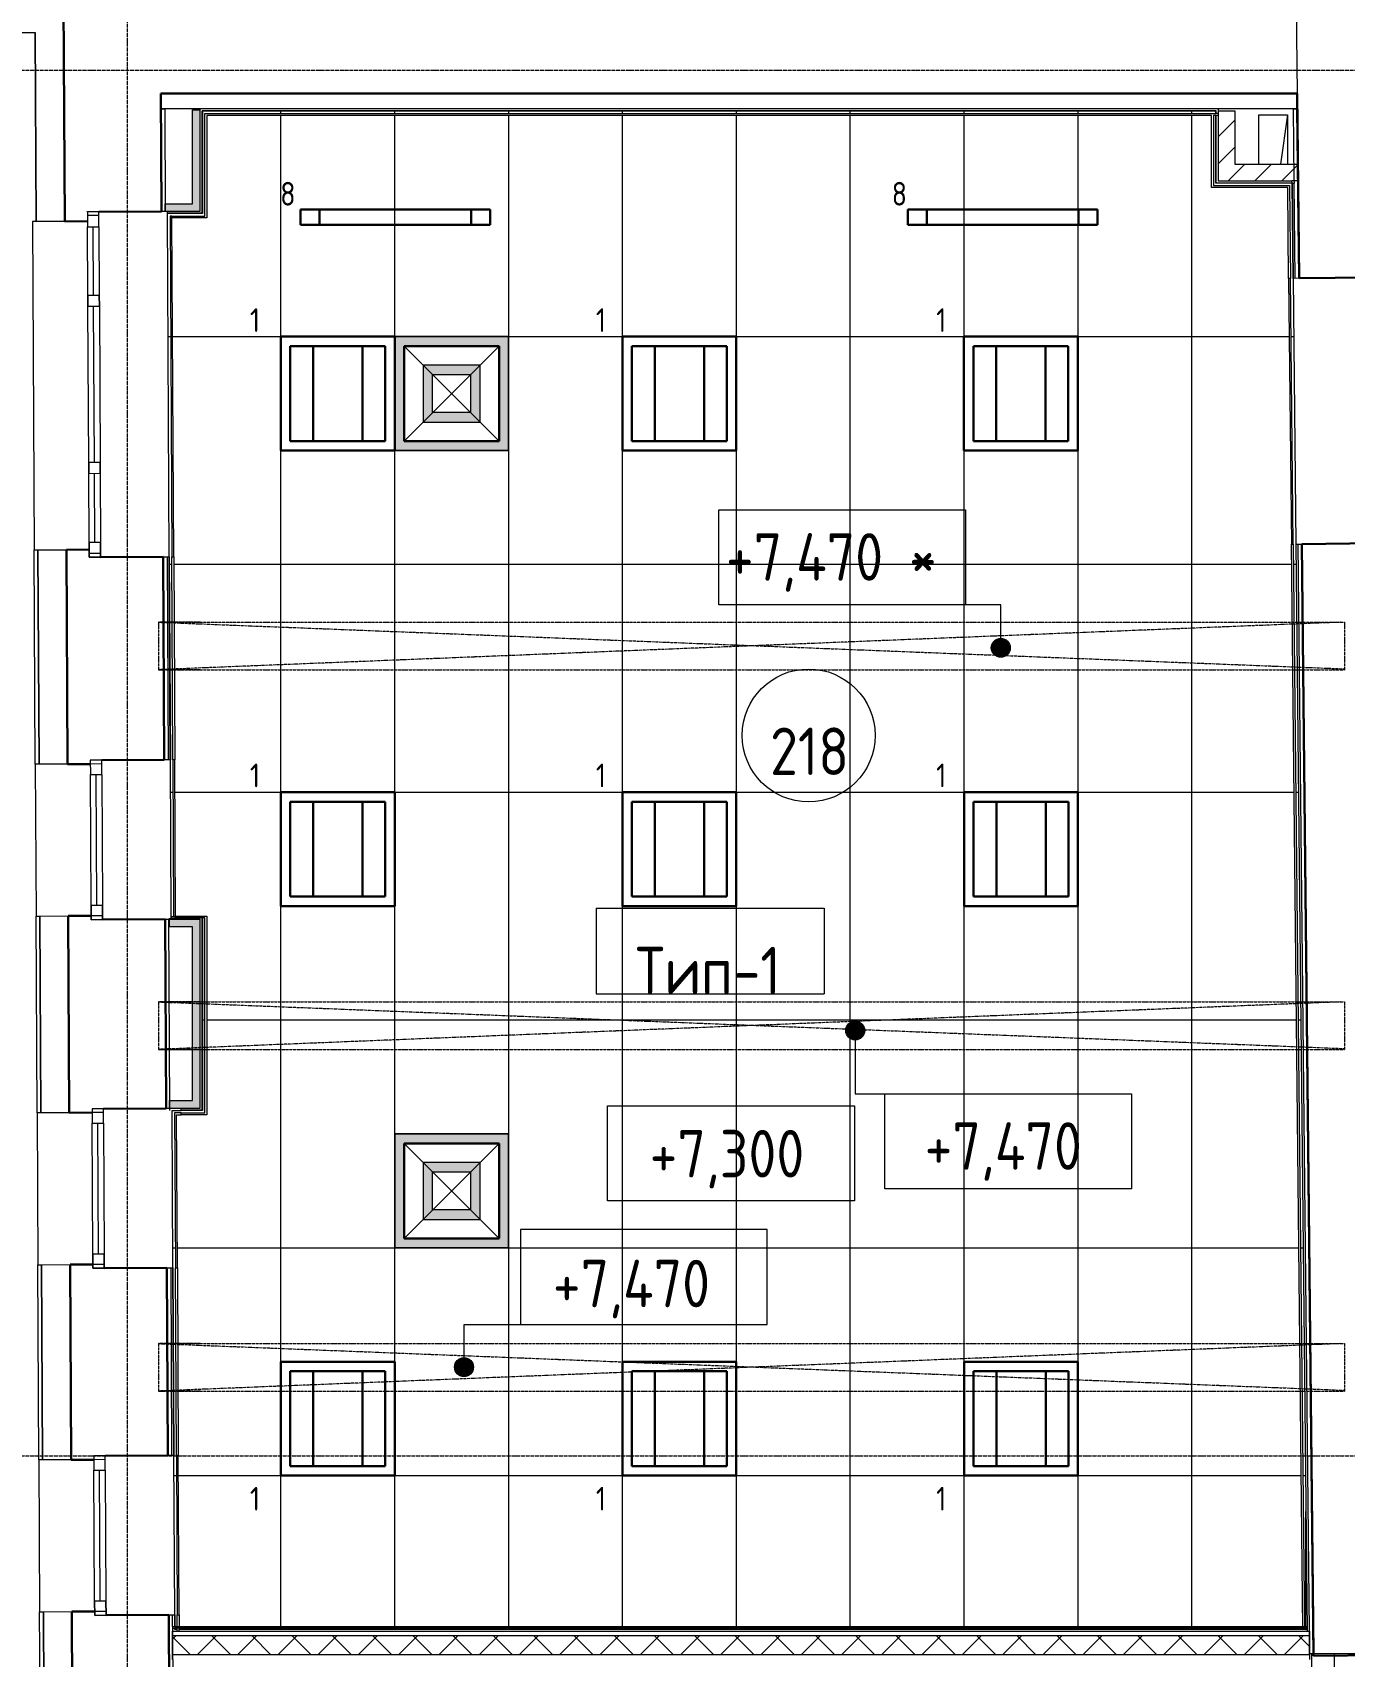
# Model space of a CAD drawing. Header units: millimetres. Extents: x -10474 to 67905, y -3824 to 44223.
# Drawn here: x -7002 to -89, y 11888 to 20443 of the extents above; entities that cross this region are included whole.
import ezdxf

# ---------------------------------------------------------------- set-up
doc = ezdxf.new("R2010")
doc.units = ezdxf.units.MM
for name, pattern in [('ADSK_Линия сетки', [25, 20, -2.5, 0, -2.5]), ('ADSK_Штрих_ш3 п1_5', [4.5, 3, -1.5]), ('ADSK_Штрихпунктирная 2 точки_ш15 п1_5 п1_5 п1_5', [19.5, 15, -1.5, 0, -1.5, 0, -1.5])]:
    doc.linetypes.add(name, pattern=pattern)
for name, color, linetype, lineweight in [('_ Окна', 7, 'Continuous', 9), ('Аннотация', 7, 'Continuous', 20), ('Каркас', 7, 'Continuous', 18), ('Марки', 7, 'Continuous', 20), ('Марки помещений', 7, 'Continuous', 20), ('Обобщенные модели', 7, 'Continuous', 18), ('Окна', 7, 'Continuous', 9), ('Оси', 7, 'Continuous', 9), ('Отметки', 7, 'Continuous', 9), ('Потолки', 7, 'Continuous', 9), ('Потолки штриховка', 7, 'Continuous', 9), ('Стены внутренние', 7, 'Continuous', 18), ('Стены наружные', 7, 'Continuous', 18), ('Стены несущие', 7, 'Continuous', 30), ('Стены отделка', 7, 'Continuous', 30), ('Стены перегородки', 7, 'Continuous', 30), ('Стены штриховка', 7, 'Continuous', 9), ('Узлы', 7, 'Continuous', 18)]:
    doc.layers.add(name, color=color, linetype=linetype, lineweight=lineweight)
doc.layers.add('Линии', color=7, linetype='Continuous', lineweight=9, true_color=0x00a600)
doc.styles.add('GOST Common_1', font='GOST_Common.ttf', dxfattribs={"width": 0.9, "height": 250})
doc.styles.add('GOST Common_2', font='GOST_Common.ttf', dxfattribs={"width": 0.9, "height": 250})
doc.styles.add('GOST Common_4', font='GOST_Common.ttf', dxfattribs={"width": 0.9, "height": 125})
doc.styles.add('GOST Common_B', font='', dxfattribs={"width": 0.9, "height": 250})
doc.styles.get('GOST Common_B').set_extended_font_data('GOST Common', bold=True)
pattern_1 = [(45, (0, 0), (-70.7107, 70.7107), [])]

# ---------------------------------------------------------------- blocks, each defined once
blk = doc.blocks.new('GM_Отверстие прямоугольное _в плите_ - Отверстие-1433026-План потолков 2-го этажа')
at = {"layer": 'Обобщенные модели'}
for p, q in [((-75, -150), (-75, 110.4)), ((-75, -150), (-37.8, 110.4)), ((75, 110.4), (75, -150)), ((75, -150), (-75, -150))]:
    blk.add_line(p, q, dxfattribs=at)
blk = doc.blocks.new('окна_rehau_однопольное_фрамуга_сверху - 800х2240 _нов_-V10-План потолков 2-го этажа')
at = {"layer": '_ Окна', "lineweight": 18}
for p, q in [((-420, 75), (-420, 135)), ((-420, 135), (-344, 135)), ((-344, 135), (-344, 75)), ((344, 135), (344, 75)), ((420, 135), (344, 135)), ((420, 75), (420, 135)), ((-344, 75), (-420, 75)), ((344, 75), (420, 75))]:
    blk.add_line(p, q, dxfattribs=at)
at = {"layer": '_ Окна'}
for p, q in [((-400, 75), (-400, 135)), ((-344, 105), (344, 105)), ((400, 75), (400, 135))]:
    blk.add_line(p, q, dxfattribs=at)
at = {"layer": 'Окна'}
for p, q in [((-420, 135), (-420, 75)), ((-344, 135), (-420, 135)), ((-344, 135), (344, 135)), ((420, 135), (344, 135)), ((420, 75), (420, 135)), ((-420, 75), (-344, 75)), ((344, 75), (-344, 75)), ((344, 75), (420, 75))]:
    blk.add_line(p, q, dxfattribs=at)
blk = doc.blocks.new('окно трехпол с фрамугой - 1800 и 1820х2300_h___нов_ ок15-2116722-План потолков 2-го этажа')
at = {"layer": '_ Окна', "lineweight": 18}
for p, q in [((-910, 75), (-910, 135)), ((-910, 135), (-830, 135)), ((-830, 135), (-830, 75)), ((-470, 75), (-470, 135)), ((-470, 135), (-410, 135)), ((-410, 135), (-410, 75)), ((410, 75), (410, 135)), ((410, 135), (470, 135)), ((470, 135), (470, 75)), ((830, 135), (830, 75)), ((910, 135), (830, 135)), ((910, 75), (910, 135)), ((-830, 75), (-910, 75)), ((-410, 75), (-470, 75)), ((470, 75), (410, 75)), ((830, 75), (910, 75))]:
    blk.add_line(p, q, dxfattribs=at)
at = {"layer": '_ Окна'}
for p, q in [((-890, 75), (-890, 135)), ((-830, 105), (-470, 105)), ((-410, 105), (410, 105)), ((470, 105), (830, 105)), ((890, 75), (890, 135))]:
    blk.add_line(p, q, dxfattribs=at)
at = {"layer": 'Окна'}
for p, q in [((-910, 135), (-910, 75)), ((-830, 135), (-910, 135)), ((-830, 135), (-470, 135)), ((-410, 135), (-470, 135)), ((-410, 135), (410, 135)), ((470, 135), (410, 135)), ((470, 135), (830, 135)), ((910, 135), (830, 135)), ((910, 75), (910, 135)), ((-910, 75), (-830, 75)), ((-470, 75), (-830, 75)), ((-470, 75), (-410, 75)), ((410, 75), (-410, 75)), ((410, 75), (470, 75)), ((830, 75), (470, 75)), ((830, 75), (910, 75))]:
    blk.add_line(p, q, dxfattribs=at)
blk = doc.blocks.new('ADSK_Марка_Помещение_ОдноЗначение - Номер-159740-План потолков 2-го этажа')
at = {"layer": 'Марки помещений'}
blk.add_circle((0, 0), 3.5, dxfattribs=at)
blk = doc.blocks.new('Высотные отметки - Рамка-12095-План потолков 2-го этажа')
at = {"layer": 'Аннотация'}
for p, q in [((-6.5, 0), (-6.5, 5)), ((-6.5, 5), (6.5, 5)), ((6.5, 5), (6.5, 0)), ((6.5, 0), (-6.5, 0))]:
    blk.add_line(p, q, dxfattribs=at)
blk = doc.blocks.new('ADSK_Марка_Потолок - ADSK_Марка и Смещение от уровня-155896-План потолков 2-го этажа')
at = {"layer": 'Марки'}
for p, q in [((-6, 4.5), (-6, 0)), ((-6, 4.5), (6, 4.5)), ((6, 4.5), (6, 0)), ((-6, 0), (6, 0))]:
    blk.add_line(p, q, dxfattribs=at)

msp = doc.modelspace()

# ---------------------------------------------------------------- hatches: boundary and pattern name
at = {"layer": 'Отметки'}
h = msp.add_hatch(color=256, dxfattribs=at)
edge = h.paths.add_edge_path()
edge.add_arc((-1900.348, 17202.26), 50, 0, 360)
h = msp.add_hatch(color=256, dxfattribs=at)
edge = h.paths.add_edge_path()
edge.add_arc((-2667.159, 15185.923), 50, 0, 360)
h = msp.add_hatch(color=256, dxfattribs=at)
edge = h.paths.add_edge_path()
edge.add_arc((-4728.207, 13412.731), 50, 0, 360)
at = {"layer": 'Потолки штриховка', "lineweight": 18}
h = msp.add_hatch(dxfattribs=at)
h.set_pattern_fill('FP_16', color=256, style=0, pattern_type=2)
h.set_pattern_definition([(270, (-3293.54, 15241.34), (-600, -4e-14), []), (180, (-3293.5, 15241.3), (1e-13, 1200), [])])
h.paths.add_polyline_path([(-6253.852, 12032.228), (-6252.239, 12034.228), (-6253.863, 12034.228)])
h.paths.add_polyline_path([(-3944.714, 12034.228), (-309.526, 12034.228), (-309.557, 12037.228), (-6228.878, 12037.228), (-6228.852, 12034.23), (-4464.712, 12034.228)])
h.paths.add_polyline_path([(-6238.862, 12034.228), (-6239.239, 12037.228), (-6251.878, 12037.228), (-6251.863, 12034.228), (-6239.239, 12034.228)])
h.paths.add_polyline_path([(-299.525, 12034.228), (-286.525, 12034.228), (-286.711, 12037.228), (-299.556, 12037.228)])
h.paths.add_polyline_path([(-313.845, 12047.228), (-309.661, 12047.228), (-388.576, 19626.762), (-789.616, 19626.762), (-789.616, 20006.342), (-6083.134, 20006.342), (-6083.134, 19466.377), (-6267.005, 19466.377), (-6248.08, 15788.879), (-6083.134, 15788.879), (-6083.134, 14741.859), (-6242.758, 14741.859), (-6228.852, 12047.228), (-325.841, 12047.228)])
h.paths.add_polyline_path([(-290.82, 12047.228), (-286.66, 12047.228), (-365.836, 19649.762), (-766.616, 19649.762), (-766.616, 20006.342), (-779.616, 20006.342), (-779.616, 19636.762), (-378.576, 19636.762), (-299.525, 12047.228)])
h.paths.add_polyline_path([(-6238.929, 12047.228), (-6252.758, 14751.859), (-6093.134, 14751.859), (-6093.134, 15778.879), (-6106.134, 15778.879), (-6106.134, 14766.859), (-6108.134, 14766.859), (-6108.134, 14764.859), (-6265.877, 14764.859), (-6251.878, 12047.228), (-6239.239, 12047.228)])
h.paths.add_polyline_path([(-6283.046, 15772.005), (-6118.185, 15773.879), (-6283.05, 15772.851), (-6283.047, 15772.256)])
h.paths.add_polyline_path([(-6106.134, 20029.342), (-6108.134, 20031.342), (-6108.134, 20029.342)])
h.paths.add_polyline_path([(-6262.357, 15785.879), (-6258.116, 15785.879), (-6277.056, 19476.377), (-6093.134, 19476.377), (-6093.134, 20016.342), (-766.616, 20016.342), (-766.616, 20029.342), (-6106.134, 20029.342), (-6106.134, 19491.377), (-6108.134, 19491.377), (-6108.134, 19489.377), (-6290.123, 19489.377), (-6271.055, 15785.879)])
h.paths.add_polyline_path([(-766.616, 20029.342), (-764.616, 20031.342), (-766.616, 20031.342), (-766.616, 20030.063)])
at = {"layer": 'Стены внутренние'}
for points in [[(-6118.134, 19541.377), (-6118.134, 20035.342), (-6158.134, 20035.342), (-6158.134, 19541.377)], [(-6303.16, 19501.377), (-6118.134, 19502.07), (-6118.134, 19541.377), (-6302.39, 19541.377), (-6303.16, 19502.023)], [(-6277.942, 15732.256), (-6118.134, 15732.256), (-6118.134, 15772.256), (-6279.101, 15771.902), (-6279.101, 15732.256)], [(-6118.134, 14776.859), (-6118.134, 15732.256), (-6158.134, 15732.256), (-6158.134, 14776.859)], [(-6158.134, 14776.859), (-6158.134, 14816.859), (-6278.144, 14816.859), (-6277.932, 14776.859), (-6263.801, 14776.859)]]:
    msp.add_hatch(color=256, dxfattribs=at).paths.add_polyline_path(points)
at = {"layer": 'Стены внутренние', "lineweight": 9, "true_color": 0x005b00}
h = msp.add_hatch(dxfattribs=at)
h.set_pattern_fill('FP_5', color=98, style=0, pattern_type=2)
h.set_pattern_definition(pattern_1)
h.paths.add_polyline_path([(-666.616, 19749.762), (-666.616, 20030.063), (-754.616, 20030.063), (-754.616, 19749.762), (-692.41, 19749.762)])
h = msp.add_hatch(dxfattribs=at)
h.set_pattern_fill('FP_5', color=98, style=0, pattern_type=2)
h.set_pattern_definition(pattern_1)
h.paths.add_polyline_path([(-336.63, 19661.762), (-337.781, 19749.762), (-754.616, 19749.762), (-754.616, 19661.762), (-337.781, 19661.762)])
at = {"layer": 'Стены внутренние', "lineweight": 9}
h = msp.add_hatch(dxfattribs=at)
h.set_pattern_fill('FP_4', color=256, style=0, pattern_type=2)
h.set_pattern_definition([(45, (0, 0), (-106.066, 106.066), []), (135, (0, 0), (-106.066, -106.066), [])])
h.paths.add_polyline_path([(-6263.801, 11897.228), (-274.4, 11897.228), (-274.4, 11997.228), (-6263.801, 11997.228), (-6263.801, 11918.017)])
at = {"layer": 'Узлы', "true_color": 0x939393}
h = msp.add_hatch(color=252, dxfattribs=at)
h.paths.add_polyline_path([(-5093.54, 18241.342), (-4493.54, 18241.342), (-4493.54, 18841.342), (-5093.54, 18841.342), (-5093.54, 18291.342)])
h.paths.add_polyline_path([(-5043.54, 18291.342), (-5043.54, 18791.342), (-4543.54, 18791.342), (-4543.54, 18291.342)])
h.paths.add_polyline_path([(-4943.54, 18391.342), (-4643.54, 18391.342), (-4643.54, 18691.342), (-4943.54, 18691.342), (-4943.54, 18441.342)])
h.paths.add_polyline_path([(-4893.54, 18441.342), (-4893.54, 18641.342), (-4693.54, 18641.342), (-4693.54, 18441.342)])
h = msp.add_hatch(color=252, dxfattribs=at)
h.paths.add_polyline_path([(-5093.54, 14041.342), (-4493.54, 14041.342), (-4493.54, 14641.342), (-5093.54, 14641.342), (-5093.54, 14091.342)])
h.paths.add_polyline_path([(-4543.54, 14091.342), (-5043.54, 14091.342), (-5043.54, 14591.342), (-4543.54, 14591.342)])
h.paths.add_polyline_path([(-4643.54, 14191.342), (-4643.54, 14491.342), (-4943.54, 14491.342), (-4943.54, 14191.342), (-4693.54, 14191.342)])
h.paths.add_polyline_path([(-4893.54, 14241.342), (-4893.54, 14441.342), (-4693.54, 14441.342), (-4693.54, 14241.342)])

# ---------------------------------------------------------------- linework, layer by layer
at = {"layer": 'Каркас', "color": 8, "linetype": 'ADSK_Штрих_ш3 п1_5', "lineweight": 9, "true_color": 0x808080}
for p, q in [((-6280.812, 15336.778), (-6158.134, 15336.778)), ((-6279.529, 15086.778), (-6158.134, 15086.778))]:
    msp.add_line(p, q, dxfattribs=at)
at = {"layer": 'Линии', "color": 5, "lineweight": 30, "true_color": 0x0000ff}
for p, q in [((-5590, 19430.136), (-5590, 19510.136)), ((-5590, 19510.136), (-4590, 19510.136)), ((-5490, 19430.136), (-5490, 19510.136)), ((-4690, 19510.136), (-4690, 19430.136)), ((-4590, 19510.136), (-4590, 19430.136)), ((-2390, 19430.136), (-2390, 19510.136)), ((-2390, 19510.136), (-1390, 19510.136)), ((-2290, 19430.136), (-2290, 19510.136)), ((-1490, 19510.136), (-1490, 19430.136)), ((-1390, 19510.136), (-1390, 19430.136)), ((-4590, 19430.136), (-5590, 19430.136)), ((-1390, 19430.136), (-2390, 19430.136)), ((-5693.54, 18841.342), (-5093.54, 18841.342)), ((-5693.54, 18241.342), (-5693.54, 18841.342)), ((-5093.54, 18841.342), (-5093.54, 18241.342)), ((-2094.62, 18841.342), (-1494.62, 18841.342)), ((-2094.62, 18241.342), (-2094.62, 18841.342)), ((-1494.62, 18841.342), (-1494.62, 18241.342)), ((-5143.54, 18791.342), (-5643.54, 18791.342)), ((-5643.54, 18791.342), (-5643.54, 18291.342)), ((-5523.54, 18791.342), (-5523.54, 18291.342)), ((-5263.54, 18791.342), (-5263.54, 18291.342)), ((-5143.54, 18291.342), (-5143.54, 18791.342)), ((-4543.54, 18791.342), (-5043.54, 18791.342)), ((-5043.54, 18791.342), (-5043.54, 18291.342)), ((-4543.54, 18291.342), (-4543.54, 18791.342)), ((-1544.62, 18791.342), (-2044.62, 18791.342)), ((-2044.62, 18791.342), (-2044.62, 18291.342)), ((-1924.62, 18791.342), (-1924.62, 18291.342)), ((-1664.62, 18791.342), (-1664.62, 18291.342)), ((-1544.62, 18291.342), (-1544.62, 18791.342)), ((-5093.54, 18241.342), (-5693.54, 18241.342)), ((-5643.54, 18291.342), (-5143.54, 18291.342)), ((-5043.54, 18291.342), (-4543.54, 18291.342)), ((-1494.62, 18241.342), (-2094.62, 18241.342)), ((-2044.62, 18291.342), (-1544.62, 18291.342)), ((-5693.54, 16441.342), (-5093.54, 16441.342)), ((-5693.54, 15841.342), (-5693.54, 16441.342)), ((-5093.54, 16441.342), (-5093.54, 15841.342)), ((-3893.54, 16441.342), (-3293.54, 16441.342)), ((-3893.54, 15841.342), (-3893.54, 16441.342)), ((-3293.54, 16441.342), (-3293.54, 15841.342)), ((-2093.54, 16441.342), (-1493.54, 16441.342)), ((-2093.54, 15841.342), (-2093.54, 16441.342)), ((-1493.54, 16441.342), (-1493.54, 15841.342)), ((-5143.54, 16391.342), (-5643.54, 16391.342)), ((-5643.54, 16391.342), (-5643.54, 15891.342)), ((-5523.54, 16391.342), (-5523.54, 15891.342)), ((-5263.54, 16391.342), (-5263.54, 15891.342)), ((-5143.54, 15891.342), (-5143.54, 16391.342)), ((-3343.54, 16391.342), (-3843.54, 16391.342)), ((-3843.54, 16391.342), (-3843.54, 15891.342)), ((-3723.54, 16391.342), (-3723.54, 15891.342)), ((-3463.54, 16391.342), (-3463.54, 15891.342)), ((-3343.54, 15891.342), (-3343.54, 16391.342)), ((-1543.54, 16391.342), (-2043.54, 16391.342)), ((-2043.54, 16391.342), (-2043.54, 15891.342)), ((-1923.54, 16391.342), (-1923.54, 15891.342)), ((-1663.54, 16391.342), (-1663.54, 15891.342)), ((-1543.54, 15891.342), (-1543.54, 16391.342)), ((-5093.54, 15841.342), (-5693.54, 15841.342)), ((-5643.54, 15891.342), (-5143.54, 15891.342)), ((-3293.54, 15841.342), (-3893.54, 15841.342)), ((-3843.54, 15891.342), (-3343.54, 15891.342)), ((-1493.54, 15841.342), (-2093.54, 15841.342)), ((-2043.54, 15891.342), (-1543.54, 15891.342)), ((-4543.54, 14591.342), (-5043.54, 14591.342)), ((-5043.54, 14591.342), (-5043.54, 14091.342)), ((-4543.54, 14091.342), (-4543.54, 14591.342)), ((-5043.54, 14091.342), (-4543.54, 14091.342)), ((-5693.54, 13441.342), (-5093.54, 13441.342)), ((-5693.54, 12841.342), (-5693.54, 13441.342)), ((-5093.54, 13441.342), (-5093.54, 12841.342)), ((-2093.54, 13441.342), (-1493.54, 13441.342)), ((-2093.54, 12841.342), (-2093.54, 13441.342)), ((-1493.54, 13441.342), (-1493.54, 12841.342)), ((-5143.54, 13391.342), (-5643.54, 13391.342)), ((-5643.54, 13391.342), (-5643.54, 12891.342)), ((-5523.54, 13391.342), (-5523.54, 12891.342)), ((-5263.54, 13391.342), (-5263.54, 12891.342)), ((-5143.54, 12891.342), (-5143.54, 13391.342)), ((-1543.54, 13391.342), (-2043.54, 13391.342)), ((-2043.54, 13391.342), (-2043.54, 12891.342)), ((-1923.54, 13391.342), (-1923.54, 12891.342)), ((-1663.54, 13391.342), (-1663.54, 12891.342)), ((-1543.54, 12891.342), (-1543.54, 13391.342)), ((-5093.54, 12841.342), (-5693.54, 12841.342)), ((-5643.54, 12891.342), (-5143.54, 12891.342)), ((-1493.54, 12841.342), (-2093.54, 12841.342)), ((-2043.54, 12891.342), (-1543.54, 12891.342))]:
    msp.add_line(p, q, dxfattribs=at)
at = {"layer": 'Линии', "color": 7, "lineweight": 18}
for p, q in [((-5093.54, 18841.342), (-4493.54, 18841.342)), ((-5093.54, 18241.342), (-5093.54, 18841.342)), ((-4493.54, 18841.342), (-4493.54, 18241.342)), ((-5043.54, 18791.342), (-4543.54, 18291.342)), ((-4543.54, 18791.342), (-5043.54, 18291.342)), ((-4493.54, 18241.342), (-5093.54, 18241.342)), ((-5093.54, 14641.342), (-4493.54, 14641.342)), ((-5093.54, 14041.342), (-5093.54, 14641.342)), ((-4493.54, 14641.342), (-4493.54, 14041.342)), ((-5043.54, 14591.342), (-4543.54, 14091.342)), ((-4543.54, 14591.342), (-5043.54, 14091.342)), ((-4493.54, 14041.342), (-5093.54, 14041.342))]:
    msp.add_line(p, q, dxfattribs=at)
at = {"layer": 'Линии', "color": 7}
for p, q in [((-4493.54, 18841.342), (-5093.54, 18841.342)), ((-5093.54, 18841.342), (-5093.54, 18241.342)), ((-4493.54, 18241.342), (-4493.54, 18841.342)), ((-5043.54, 18291.342), (-5043.54, 18791.342)), ((-5043.54, 18791.342), (-4543.54, 18791.342)), ((-4543.54, 18791.342), (-4543.54, 18291.342)), ((-4943.54, 18691.342), (-4943.54, 18391.342)), ((-4643.54, 18691.342), (-4943.54, 18691.342)), ((-4643.54, 18391.342), (-4643.54, 18691.342)), ((-4893.54, 18641.342), (-4693.54, 18641.342)), ((-4893.54, 18441.342), (-4893.54, 18641.342)), ((-4693.54, 18641.342), (-4693.54, 18441.342)), ((-4693.54, 18441.342), (-4893.54, 18441.342)), ((-4943.54, 18391.342), (-4643.54, 18391.342)), ((-5093.54, 18241.342), (-4493.54, 18241.342)), ((-4543.54, 18291.342), (-5043.54, 18291.342)), ((-4493.54, 14641.342), (-5093.54, 14641.342)), ((-5093.54, 14641.342), (-5093.54, 14041.342)), ((-4493.54, 14041.342), (-4493.54, 14641.342)), ((-5043.54, 14091.342), (-5043.54, 14591.342)), ((-5043.54, 14591.342), (-4543.54, 14591.342)), ((-4543.54, 14591.342), (-4543.54, 14091.342)), ((-4943.54, 14491.342), (-4943.54, 14191.342)), ((-4643.54, 14491.342), (-4943.54, 14491.342)), ((-4643.54, 14191.342), (-4643.54, 14491.342)), ((-4893.54, 14441.342), (-4693.54, 14441.342)), ((-4893.54, 14241.342), (-4893.54, 14441.342)), ((-4693.54, 14441.342), (-4693.54, 14241.342)), ((-4693.54, 14241.342), (-4893.54, 14241.342)), ((-4943.54, 14191.342), (-4643.54, 14191.342)), ((-5093.54, 14041.342), (-4493.54, 14041.342)), ((-4543.54, 14091.342), (-5043.54, 14091.342))]:
    msp.add_line(p, q, dxfattribs=at)
at = {"layer": 'Линии', "color": 1, "lineweight": 30, "true_color": 0xff0000}
for p, q in [((-3893.54, 18841.342), (-3293.54, 18841.342)), ((-3893.54, 18241.342), (-3893.54, 18841.342)), ((-3293.54, 18841.342), (-3293.54, 18241.342)), ((-3343.54, 18791.342), (-3843.54, 18791.342)), ((-3843.54, 18791.342), (-3843.54, 18291.342)), ((-3723.54, 18791.342), (-3723.54, 18291.342)), ((-3463.54, 18791.342), (-3463.54, 18291.342)), ((-3343.54, 18291.342), (-3343.54, 18791.342)), ((-3293.54, 18241.342), (-3893.54, 18241.342)), ((-3843.54, 18291.342), (-3343.54, 18291.342)), ((-3893.54, 13441.342), (-3293.54, 13441.342)), ((-3893.54, 12841.342), (-3893.54, 13441.342)), ((-3293.54, 13441.342), (-3293.54, 12841.342)), ((-3343.54, 13391.342), (-3843.54, 13391.342)), ((-3843.54, 13391.342), (-3843.54, 12891.342)), ((-3723.54, 13391.342), (-3723.54, 12891.342)), ((-3463.54, 13391.342), (-3463.54, 12891.342)), ((-3343.54, 12891.342), (-3343.54, 13391.342)), ((-3293.54, 12841.342), (-3893.54, 12841.342)), ((-3843.54, 12891.342), (-3343.54, 12891.342))]:
    msp.add_line(p, q, dxfattribs=at)
at = {"layer": 'Линии', "color": 7, "linetype": 'ADSK_Штрихпунктирная 2 точки_ш15 п1_5 п1_5 п1_5'}
for p, q in [((-6337.788, 17336.778), (-6337.788, 17086.778)), ((-6337.788, 17336.778), (-90.013, 17091.107)), ((-110.341, 17336.778), (-6337.788, 17086.778)), ((-6337.788, 17336.778), (-90.013, 17336.778)), ((-6117.788, 17336.778), (-6337.788, 17336.778)), ((-90.013, 17336.778), (-90.013, 17086.778)), ((-6337.788, 17086.778), (-90.013, 17086.778)), ((-6117.788, 17086.778), (-6337.788, 17086.778)), ((-6337.788, 15336.778), (-6337.788, 15086.778)), ((-6337.788, 15336.778), (-90.013, 15091.107)), ((-110.341, 15336.778), (-6337.788, 15086.778)), ((-6337.788, 15336.778), (-90.013, 15336.778)), ((-6117.788, 15336.778), (-6337.788, 15336.778)), ((-90.013, 15336.778), (-90.013, 15086.778)), ((-6337.788, 15086.778), (-90.013, 15086.778)), ((-6117.788, 15086.778), (-6337.788, 15086.778)), ((-6337.788, 13536.778), (-6337.788, 13286.778)), ((-6337.788, 13536.778), (-90.013, 13291.107)), ((-110.341, 13536.778), (-6337.788, 13286.778)), ((-6337.788, 13536.778), (-90.013, 13536.778)), ((-6117.788, 13536.778), (-6337.788, 13536.778)), ((-90.013, 13536.778), (-90.013, 13286.778)), ((-6337.788, 13286.778), (-90.013, 13286.778)), ((-6117.788, 13286.778), (-6337.788, 13286.778))]:
    msp.add_line(p, q, dxfattribs=at)
at = {"layer": 'Оси', "linetype": 'ADSK_Линия сетки'}
for p, q in [((-6500.435, -3024.361), (-6500.435, 44110.064)), ((-9674.401, 20245), (56004.853, 20245)), ((-9674.401, 12945), (56004.853, 12945))]:
    msp.add_line(p, q, dxfattribs=at)
at = {"layer": 'Отметки', "lineweight": 20}
for p, q in [((-1900.348, 17429.034), (-2736.428, 17429.034)), ((-1900.348, 17202.26), (-1900.348, 17429.034)), ((-2667.159, 15185.923), (-2667.159, 14852.01)), ((-2667.159, 14852.01), (-1861.163, 14852.01)), ((-4728.207, 13638.29), (-3781.273, 13638.29)), ((-4728.207, 13412.731), (-4728.207, 13638.29))]:
    msp.add_line(p, q, dxfattribs=at)
at = {"layer": 'Отметки'}
for centre in [(-1900.348, 17202.26), (-2667.159, 15185.923), (-4728.207, 13412.731)]:
    msp.add_circle(centre, 50, dxfattribs=at)
at = {"layer": 'Потолки'}
for p, q in [((-6279.101, 15772.025), (-6283.046, 15772.005)), ((-6118.134, 15772.851), (-6234.101, 15772.256))]:
    msp.add_line(p, q, dxfattribs=at)
at = {"layer": 'Стены внутренние'}
for p, q in [((-6277.056, 19476.377), (-6267.844, 17681.278)), ((-6267.056, 19476.377), (-6277.056, 19476.377)), ((-6257.844, 17681.329), (-6267.005, 19466.377)), ((-383.494, 19147.959), (-368.937, 17748.035)), ((-358.938, 17748.139), (-373.494, 19148.063)), ((-6262.357, 16612.122), (-6258.116, 15785.879)), ((-6248.132, 15788.879), (-6252.357, 16612.173)), ((-6283.046, 15772.005), (-6283.055, 15773.879)), ((-6277.877, 14764.859), (-6277.932, 14775.659)), ((-6217.809, 14751.859), (-6252.81, 14751.859)), ((-6252.81, 14751.859), (-6248.622, 13935.799)), ((-6242.758, 14741.859), (-6217.758, 14741.859)), ((-6238.622, 13935.85), (-6242.758, 14741.859)), ((-6243.55, 12947.613), (-6239.239, 12107.624)), ((-6229.239, 12107.676), (-6233.55, 12947.665))]:
    msp.add_line(p, q, dxfattribs=at)
at = {"layer": 'Стены наружные'}
for p, q in [((-353.835, 19661.762), (-365.836, 19661.762)), ((-365.711, 19649.762), (-365.836, 19661.762)), ((-365.711, 19649.762), (-353.71, 19649.762)), ((-353.835, 19661.762), (-353.71, 19649.762)), ((-7001.918, 19447.534), (-6993.04, 17717.557)), ((-6290.184, 19501.187), (-6302.184, 19501.126)), ((-6280.844, 17681.211), (-6290.123, 19489.377)), ((-360.496, 19148.198), (-345.939, 17748.274)), ((-6271.117, 15785.879), (-6275.357, 16612.055)), ((-6987.245, 16588.401), (-6983.139, 15788.412)), ((-6271.055, 15773.879), (-6283.055, 15773.879)), ((-6977.82, 14752.067), (-6973.715, 13952.078)), ((-6265.877, 14764.859), (-6217.876, 14764.859)), ((-6261.621, 13935.732), (-6265.877, 14764.859)), ((-6968.438, 12923.893), (-6964.332, 12123.903)), ((-6252.239, 12107.558), (-6256.55, 12947.547))]:
    msp.add_line(p, q, dxfattribs=at)
at = {"layer": 'Стены несущие'}
for p, q in [((-6837.797, 20593.534), (-6831.92, 19448.406)), ((-6322.184, 19501.023), (-6325.367, 20121.342)), ((-338.613, 20121.342), (-6325.367, 20121.342)), ((-328.498, 19148.531), (-338.613, 20121.342)), ((-337.781, 20041.35), (-328.498, 19148.531)), ((-6711.922, 19449.022), (-6831.92, 19448.406)), ((-6712.178, 19499.021), (-6712.184, 19500.021)), ((-6322.184, 19501.023), (-6652.179, 19499.329)), ((51.482, 19152.482), (-328.498, 19148.531)), ((-6823.042, 17718.429), (-6703.043, 17719.045)), ((-6823.042, 17718.429), (-6817.247, 16589.274)), ((-313.941, 17748.607), (66.038, 17752.558)), ((-253.05, 11892.507), (-313.941, 17748.607)), ((-313.941, 17748.607), (-253.174, 11904.483)), ((-6642.839, 17679.353), (-6312.843, 17681.047)), ((-6312.843, 17681.047), (-6307.356, 16611.891)), ((-6307.356, 16611.891), (-6637.352, 16610.197)), ((-6697.248, 16589.89), (-6817.247, 16589.274)), ((-6813.141, 15789.284), (-6693.143, 15789.9)), ((-6813.141, 15789.284), (-6807.823, 14752.94)), ((-6633.041, 15770.208), (-6303.045, 15771.902)), ((-6303.045, 15771.902), (-6297.932, 14775.557)), ((-6687.824, 14753.555), (-6807.823, 14752.94)), ((-6297.932, 14775.557), (-6627.928, 14773.863)), ((-6803.717, 13952.95), (-6683.718, 13953.566)), ((-6798.44, 12924.765), (-6803.717, 13952.95)), ((-6803.717, 13952.95), (-6798.445, 12925.765)), ((-6623.617, 13933.874), (-6293.621, 13935.568)), ((-6293.621, 13935.568), (-6288.549, 12947.382)), ((-6678.442, 12925.381), (-6798.44, 12924.765)), ((-6288.549, 12947.382), (-6618.545, 12945.689)), ((-6794.334, 12124.776), (-6674.336, 12125.392)), ((-6788.894, 11064.79), (-6794.334, 12124.776)), ((-6794.334, 12124.776), (-6788.9, 11065.79)), ((-6614.234, 12105.7), (-6284.239, 12107.393)), ((-6284.239, 12107.393), (-6279.158, 11117.406)), ((126.93, 11896.458), (-253.05, 11892.507))]:
    msp.add_line(p, q, dxfattribs=at)
at = {"layer": 'Стены отделка', "lineweight": 9}
for p, q in [((-7097.788, 20443.329), (-6987.028, 20443.329)), ((-6987.028, 20443.329), (-6987.029, 20443.534)), ((-6325.367, 20041.342), (-6325.367, 20121.342)), ((-338.613, 20121.342), (-338.613, 20041.342)), ((-338.613, 20041.342), (-6325.367, 20041.342)), ((-6324.957, 20041.344), (-6304.957, 20041.446)), ((-6304.957, 20041.446), (-6302.185, 19501.377)), ((-6158.134, 19541.377), (-6158.134, 20035.342)), ((-6158.134, 20035.342), (-6118.134, 20035.342)), ((-6118.134, 19501.377), (-6118.134, 20041.342)), ((-766.616, 20029.342), (-6106.134, 20029.342)), ((-6106.134, 20029.342), (-6106.134, 19491.377)), ((-766.616, 20016.342), (-766.616, 20029.342)), ((-754.616, 20041.342), (-754.616, 19661.762)), ((-754.616, 20030.063), (-666.616, 20030.063)), ((-666.616, 20030.063), (-666.616, 19749.762)), ((-357.78, 20041.142), (-337.781, 20041.35)), ((-353.835, 19661.762), (-357.78, 20041.142)), ((-6093.134, 20016.342), (-766.616, 20016.342)), ((-6093.134, 19476.377), (-6093.134, 20016.342)), ((-789.616, 20006.342), (-6083.134, 20006.342)), ((-6083.134, 20006.342), (-6083.134, 19466.377)), ((-789.616, 19626.762), (-789.616, 20006.342)), ((-766.616, 20006.342), (-779.616, 20006.342)), ((-779.616, 20006.342), (-779.616, 19636.762)), ((-766.616, 19649.762), (-766.616, 20006.342)), ((-666.616, 19749.762), (-336.63, 19749.762)), ((-336.63, 19749.762), (-336.63, 19661.762)), ((-388.472, 19626.762), (-789.616, 19626.762)), ((-779.616, 19636.762), (-378.576, 19636.762)), ((-365.711, 19649.762), (-766.616, 19649.762)), ((-754.616, 19661.762), (-365.836, 19661.762)), ((-383.494, 19147.959), (-388.472, 19626.762)), ((-378.576, 19636.762), (-373.494, 19148.063)), ((-360.496, 19148.198), (-365.711, 19649.762)), ((-336.63, 19661.762), (-353.835, 19661.762)), ((-6303.16, 19501.377), (-6303.16, 19541.377)), ((-6303.16, 19541.377), (-6158.134, 19541.377)), ((-6981.918, 19447.636), (-7001.918, 19447.534)), ((-6981.918, 19447.636), (-6981.923, 19448.636)), ((-6831.92, 19448.406), (-6981.918, 19447.636)), ((-6302.184, 19501.126), (-6322.184, 19501.023)), ((-6303.16, 19501.377), (-6118.134, 19501.377)), ((-6290.123, 19489.377), (-6290.184, 19501.187)), ((-6108.134, 19489.377), (-6290.123, 19489.377)), ((-6267.056, 19476.377), (-6093.134, 19476.377)), ((-6267.005, 19466.377), (-6267.056, 19476.377)), ((-6083.134, 19466.377), (-6267.005, 19466.377)), ((-373.494, 19148.063), (-383.494, 19147.959)), ((-328.498, 19148.531), (-360.496, 19148.198)), ((-6993.04, 17717.557), (-6973.04, 17717.659)), ((-6987.245, 16588.401), (-6993.04, 17717.557)), ((-6973.04, 17717.659), (-6823.042, 17718.429)), ((-368.937, 17748.035), (-358.938, 17748.139)), ((-309.526, 12034.228), (-368.937, 17748.035)), ((-358.938, 17748.139), (-299.525, 12034.228)), ((-345.939, 17748.274), (-313.941, 17748.607)), ((-345.939, 17748.274), (-286.4, 12022.228)), ((-6312.843, 17681.047), (-6280.844, 17681.211)), ((-6280.844, 17681.211), (-6275.357, 16612.055)), ((-6267.844, 17681.278), (-6257.844, 17681.329)), ((-6262.357, 16612.122), (-6267.844, 17681.278)), ((-6257.844, 17681.329), (-6252.357, 16612.173)), ((-6275.357, 16612.055), (-6307.356, 16611.891)), ((-6287.362, 16612.994), (-6287.356, 16611.994)), ((-6252.357, 16612.173), (-6262.357, 16612.122)), ((-6967.245, 16588.504), (-6987.245, 16588.401)), ((-6967.245, 16588.504), (-6967.25, 16589.504)), ((-6817.247, 16589.274), (-6967.245, 16588.504)), ((-6983.139, 15788.412), (-6963.139, 15788.515)), ((-6977.82, 14752.067), (-6983.139, 15788.412)), ((-6963.139, 15788.515), (-6813.141, 15789.284)), ((-6303.045, 15771.902), (-6283.046, 15772.005)), ((-6277.932, 14775.659), (-6283.046, 15772.005)), ((-6279.101, 15732.256), (-6279.101, 15772.256)), ((-6279.101, 15772.256), (-6118.134, 15772.256)), ((-6271.117, 15785.879), (-6106.134, 15785.879)), ((-6271.055, 15773.879), (-6271.117, 15785.879)), ((-6118.134, 15773.879), (-6271.055, 15773.879)), ((-6248.132, 15788.879), (-6083.134, 15788.879)), ((-6248.08, 15778.879), (-6248.132, 15788.879)), ((-6093.134, 15778.879), (-6248.08, 15778.879)), ((-6118.134, 14776.859), (-6118.134, 15773.879)), ((-6106.134, 15783.879), (-6106.134, 14766.859)), ((-6093.134, 14751.859), (-6093.134, 15778.879)), ((-6083.134, 15788.879), (-6083.134, 14741.859)), ((-6158.134, 15732.256), (-6279.101, 15732.256)), ((-6158.134, 14816.859), (-6158.134, 15732.256)), ((-6279.101, 14776.859), (-6279.101, 14816.859)), ((-6279.101, 14816.859), (-6158.134, 14816.859)), ((-6957.821, 14752.17), (-6977.82, 14752.067)), ((-6957.821, 14752.17), (-6957.831, 14754.17)), ((-6807.823, 14752.94), (-6957.821, 14752.17)), ((-6217.933, 14775.967), (-6297.932, 14775.557)), ((-6279.101, 14776.859), (-6118.134, 14776.859)), ((-6217.876, 14764.859), (-6217.933, 14775.967)), ((-6108.134, 14764.859), (-6217.876, 14764.859)), ((-6217.809, 14751.859), (-6093.134, 14751.859)), ((-6217.758, 14741.859), (-6217.809, 14751.859)), ((-6083.134, 14741.859), (-6217.758, 14741.859)), ((-6973.715, 13952.078), (-6953.715, 13952.18)), ((-6968.438, 12923.893), (-6973.715, 13952.078)), ((-6953.715, 13952.18), (-6803.717, 13952.95)), ((-6293.621, 13935.568), (-6261.621, 13935.732)), ((-6261.621, 13935.732), (-6256.55, 12947.547)), ((-6248.622, 13935.799), (-6238.622, 13935.85)), ((-6243.55, 12947.613), (-6248.622, 13935.799)), ((-6238.622, 13935.85), (-6233.55, 12947.665)), ((-6948.438, 12923.995), (-6968.438, 12923.893)), ((-6948.438, 12923.995), (-6948.443, 12924.995)), ((-6798.44, 12924.765), (-6948.438, 12923.995)), ((-6798.445, 12925.765), (-6798.44, 12924.765)), ((-6256.55, 12947.547), (-6288.549, 12947.382)), ((-6268.555, 12948.485), (-6268.55, 12947.485)), ((-6233.55, 12947.665), (-6243.55, 12947.613)), ((-6964.332, 12123.903), (-6944.332, 12124.006)), ((-6958.892, 11063.917), (-6964.332, 12123.903)), ((-6944.332, 12124.006), (-6794.334, 12124.776)), ((-6284.239, 12107.393), (-6252.239, 12107.558)), ((-6252.239, 12107.558), (-6251.929, 12047.228)), ((-6239.239, 12107.624), (-6229.239, 12107.676)), ((-6238.862, 12034.228), (-6239.239, 12107.624)), ((-6229.239, 12107.676), (-6228.862, 12034.228)), ((-6263.93, 12047.228), (-6259.16, 11117.806)), ((-6263.801, 12022.228), (-274.4, 12022.228)), ((-6263.801, 11872.228), (-6263.801, 12022.228)), ((-6251.929, 12047.228), (-286.66, 12047.228)), ((-286.556, 12037.228), (-6251.878, 12037.228)), ((-6251.878, 12037.228), (-6251.863, 12034.228)), ((-6251.863, 12034.228), (-6238.862, 12034.228)), ((-6228.862, 12034.228), (-286.525, 12034.228)), ((-274.4, 12022.228), (-274.4, 11872.228)), ((-273.16, 11902.997), (-274.4, 12022.228)), ((-263.112, 11903.101), (-273.16, 11902.997)), ((-143.112, 11904.483), (146.867, 11904.483))]:
    msp.add_line(p, q, dxfattribs=at)
at = {"layer": 'Стены перегородки', "lineweight": 18}
for p, q in [((-263.112, 11904.483), (-143.112, 11904.483)), ((-263.112, 11904.483), (-263.112, 10884.483)), ((-143.112, 11904.483), (-143.112, 10884.483))]:
    msp.add_line(p, q, dxfattribs=at)
at = {"layer": 'Стены штриховка'}
for p, q in [((-343.382, 20580), (-338.613, 20121.342)), ((-6981.923, 19448.636), (-6987.028, 20443.329)), ((-6987.028, 20443.329), (-6981.918, 19447.636)), ((-764.616, 20031.342), (-6108.134, 20031.342)), ((-6108.134, 19489.377), (-6108.134, 20031.342)), ((-764.616, 20016.342), (-764.616, 20031.342)), ((-754.616, 20016.342), (-766.616, 20016.342)), ((-754.616, 20006.342), (-766.616, 20006.342)), ((-764.616, 19649.762), (-764.616, 20006.342)), ((-754.616, 19649.762), (-754.616, 19651.762)), ((-754.616, 19651.762), (-365.732, 19651.762)), ((-358.496, 19148.219), (-363.711, 19649.762)), ((-348.496, 19148.323), (-353.71, 19649.762)), ((-6302.185, 19501.377), (-6302.184, 19501.126)), ((-6106.134, 19491.377), (-6290.134, 19491.377)), ((-6106.134, 19489.377), (-6108.134, 19489.377)), ((-6106.134, 19491.377), (-6106.134, 19489.377)), ((-6967.25, 16589.504), (-6973.04, 17717.659)), ((-6973.04, 17717.659), (-6967.245, 16588.504)), ((-284.4, 12022.228), (-343.94, 17748.295)), ((-274.4, 12022.228), (-333.94, 17748.399)), ((-6292.843, 17681.15), (-6287.362, 16612.994)), ((-6282.844, 17681.201), (-6277.357, 16612.045)), ((-6957.831, 14754.17), (-6963.139, 15788.515)), ((-6963.139, 15788.515), (-6957.821, 14752.17)), ((-6106.134, 15783.879), (-6271.106, 15783.879)), ((-6108.134, 14764.859), (-6108.134, 15785.879)), ((-6106.134, 15785.879), (-6106.134, 15783.879)), ((-6106.134, 14766.859), (-6217.886, 14766.859)), ((-6106.134, 14764.859), (-6108.134, 14764.859)), ((-6106.134, 14766.859), (-6106.134, 14764.859)), ((-6948.443, 12924.995), (-6953.715, 13952.18)), ((-6953.715, 13952.18), (-6948.438, 12923.995)), ((-6273.621, 13935.67), (-6268.555, 12948.485)), ((-6263.621, 13935.722), (-6258.55, 12947.536)), ((-6938.898, 11065.02), (-6944.332, 12124.006)), ((-6944.332, 12124.006), (-6938.893, 11064.02)), ((-6263.93, 12047.228), (-6264.239, 12107.496)), ((-6254.239, 12107.547), (-6253.929, 12047.228)), ((-6263.93, 12047.228), (-6251.929, 12047.228)), ((-6263.878, 12037.228), (-6251.878, 12037.228)), ((-274.4, 11997.228), (-6263.801, 11997.228)), ((-6253.878, 12037.228), (-6253.852, 12032.228)), ((-6253.852, 12032.228), (-6238.852, 12032.228)), ((-6238.801, 12022.228), (-6238.862, 12034.228)), ((-6228.801, 12022.228), (-6228.862, 12034.228)), ((-6228.852, 12032.228), (-286.504, 12032.228)), ((-274.4, 11897.228), (-6263.801, 11897.228))]:
    msp.add_line(p, q, dxfattribs=at)

# ---------------------------------------------------------------- block references
at = {"layer": 'Марки', "xscale": 99.99999999999993, "yscale": 99.99999999999993, "zscale": 99.99999999999993}
msp.add_blockref('ADSK_Марка_Потолок - ADSK_Марка и Смещение от уровня-155896-План потолков 2-го этажа', (-3431.156, 15379.988), dxfattribs=at)
at = {"layer": 'Марки помещений', "xscale": 99.99999999999993, "yscale": 99.99999999999993, "zscale": 99.99999999999993}
msp.add_blockref('ADSK_Марка_Помещение_ОдноЗначение - Номер-159740-План потолков 2-го этажа', (-2912.639, 16740.367), dxfattribs=at)
at = {"layer": 'Обобщенные модели', "rotation": 180}
msp.add_blockref('GM_Отверстие прямоугольное _в плите_ - Отверстие-1433026-План потолков 2-го этажа', (-465, 19860.136), dxfattribs=at)
at = {"layer": 'Окна', "rotation": 90.29404624676341}
for name, p in [('окно трехпол с фрамугой - 1800 и 1820х2300_h___нов_ ок15-2116722-План потолков 2-го этажа', (-6572.51, 18589.726)), ('окна_rehau_однопольное_фрамуга_сверху - 800х2240 _нов_-V10-План потолков 2-го этажа', (-6560.197, 16190.588)), ('окна_rehau_однопольное_фрамуга_сверху - 800х2240 _нов_-V10-План потолков 2-го этажа', (-6550.773, 14354.254)), ('окна_rehau_однопольное_фрамуга_сверху - 800х2240 _нов_-V10-План потолков 2-го этажа', (-6541.391, 12526.079))]:
    msp.add_blockref(name, p, dxfattribs=at)
at = {"layer": 'Отметки', "lineweight": 20, "xscale": 99.99999999999993, "yscale": 99.99999999999993, "zscale": 99.99999999999993}
for p in [(-2736.428, 17429.034), (-3321.565, 14288.827)]:
    msp.add_blockref('Высотные отметки - Рамка-12095-План потолков 2-го этажа', p, dxfattribs=at)
at = {"layer": 'Отметки', "lineweight": 20, "xscale": 99.99999999999993, "yscale": 99.99999999999993, "zscale": 99.99999999999993, "rotation": 180}
msp.add_blockref('Высотные отметки - Рамка-12095-План потолков 2-го этажа', (-1861.163, 14852.01), dxfattribs=at)
at = {"layer": 'Отметки', "lineweight": 20, "extrusion": (0, 0, -1), "xscale": 99.99999999999993, "yscale": 99.99999999999993, "zscale": 99.99999999999993}
msp.add_blockref('Высотные отметки - Рамка-12095-План потолков 2-го этажа', (3781.273, 13638.29), dxfattribs=at)

# ---------------------------------------------------------------- texts
at = {"layer": 'Аннотация', "lineweight": 9, "char_height": 125, "width": 175.5, "attachment_point": 5, "line_spacing_factor": 1.022766, "style": 'GOST Common_4'}
for s, insert in [('\\pt180,360,540,720,900,1080,1260,1440,1620,1800,1980,2160,2340,2520,2700,2880,3060,3240,3420,3600,3780,3960,4140,4320,4500,4680,4860,5040,5220,5400,5580,5760;8 ', (-5656.126, 19593.775)), ('\\pt180,360,540,720,900,1080,1260,1440,1620,1800,1980,2160,2340,2520,2700,2880,3060,3240,3420,3600,3780,3960,4140,4320,4500,4680,4860,5040,5220,5400,5580,5760;8 ', (-2434.484, 19593.775)), ('\\pt180,360,540,720,900,1080,1260,1440,1620,1800,1980,2160,2340,2520,2700,2880,3060,3240,3420,3600,3780,3960,4140,4320,4500,4680,4860,5040,5220,5400,5580,5760;1 ', (-5829.406, 18928.176)), ('\\pt180,360,540,720,900,1080,1260,1440,1620,1800,1980,2160,2340,2520,2700,2880,3060,3240,3420,3600,3780,3960,4140,4320,4500,4680,4860,5040,5220,5400,5580,5760;1 ', (-4006.928, 18928.176)), ('\\pt180,360,540,720,900,1080,1260,1440,1620,1800,1980,2160,2340,2520,2700,2880,3060,3240,3420,3600,3780,3960,4140,4320,4500,4680,4860,5040,5220,5400,5580,5760;1 ', (-2214.052, 18928.176)), ('\\pt180,360,540,720,900,1080,1260,1440,1620,1800,1980,2160,2340,2520,2700,2880,3060,3240,3420,3600,3780,3960,4140,4320,4500,4680,4860,5040,5220,5400,5580,5760;1 ', (-5829.406, 16529.877)), ('\\pt180,360,540,720,900,1080,1260,1440,1620,1800,1980,2160,2340,2520,2700,2880,3060,3240,3420,3600,3780,3960,4140,4320,4500,4680,4860,5040,5220,5400,5580,5760;1 ', (-4006.928, 16529.877)), ('\\pt180,360,540,720,900,1080,1260,1440,1620,1800,1980,2160,2340,2520,2700,2880,3060,3240,3420,3600,3780,3960,4140,4320,4500,4680,4860,5040,5220,5400,5580,5760;1 ', (-2214.052, 16529.877)), ('\\pt180,360,540,720,900,1080,1260,1440,1620,1800,1980,2160,2340,2520,2700,2880,3060,3240,3420,3600,3780,3960,4140,4320,4500,4680,4860,5040,5220,5400,5580,5760;1 ', (-5829.406, 12719.933)), ('\\pt180,360,540,720,900,1080,1260,1440,1620,1800,1980,2160,2340,2520,2700,2880,3060,3240,3420,3600,3780,3960,4140,4320,4500,4680,4860,5040,5220,5400,5580,5760;1 ', (-4006.928, 12719.933)), ('\\pt180,360,540,720,900,1080,1260,1440,1620,1800,1980,2160,2340,2520,2700,2880,3060,3240,3420,3600,3780,3960,4140,4320,4500,4680,4860,5040,5220,5400,5580,5760;1 ', (-2214.052, 12719.933))]:
    msp.add_mtext(s, dxfattribs=dict(at, insert=insert))
at = {"layer": 'Марки', "lineweight": 9, "insert": (-3441.787, 15502.144), "char_height": 250, "width": 792, "attachment_point": 5, "line_spacing_factor": 1.022766, "style": 'GOST Common_B'}
msp.add_mtext('\\pt1143,2286,3429,4572,5715,6858,8001,9144,10287,11430,12573,13716,14859,16002,17145,18288,19431,20574,21717,22860,24003,25146,26289,27432,28575,29718,30861,32004,33147,34290,35433,36576;Тип-1', dxfattribs=at)
at = {"layer": 'Марки помещений', "lineweight": 9, "insert": (-2907.696, 16656.786), "char_height": 250, "width": 441, "attachment_point": 5, "line_spacing_factor": 1.022766, "style": 'GOST Common_1'}
msp.add_mtext('\\pt450,900,1350,1800,2250,2700,3150,3600,4050,4500,4950,5400,5850,6300,6750,7200,7650,8100,8550,9000,9450,9900,10350,10800,11250,11700,12150,12600,13050,13500,13950,14400;218', dxfattribs=at)
at = {"layer": 'Отметки', "lineweight": 20, "char_height": 250, "attachment_point": 1, "line_spacing_factor": 1.022761, "style": 'GOST Common_2'}
for s, insert, width in [('+7,470 *', (-3348.341, 17805.648), 1333.54714), ('+7,300', (-3750.241, 14662.233), 1028.82257), ('+7,470', (-2301.153, 14702.567), 1055.97624), ('+7,470', (-4260.066, 13978.268), 1055.97624)]:
    msp.add_mtext(s, dxfattribs=dict(at, insert=insert, width=width))

doc.saveas('drawing.dxf')
